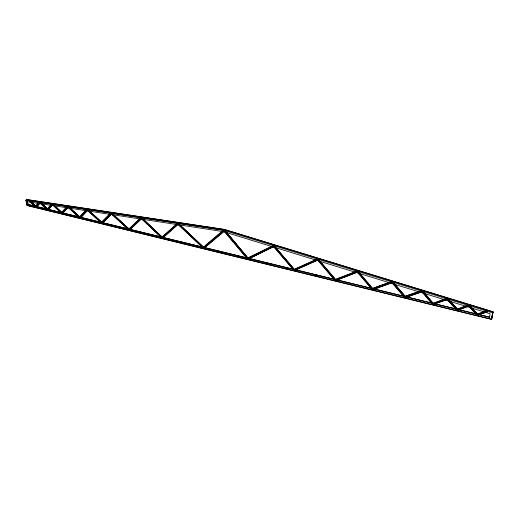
<?xml version="1.0" encoding="UTF-8"?>
<svg xmlns="http://www.w3.org/2000/svg" width="519" height="519" viewBox="0 0 519 519"><rect width="100%" height="100%" fill="white"/><g stroke="black" fill="none" stroke-linecap="round" stroke-linejoin="round"><path stroke-width="0.78" d="M487.594 310.628L487.555 311.841L486.426 310.745L487.464 311.744L477.149 315.481L468.806 306.145L457.031 310.55L447.183 299.541L432.827 304.621L421.649 291.451M487.562 310.699L487.412 311.763L486.478 310.673M489.573 317.219L27.955 204.467L489.573 317.219L490.092 313.723L223.559 231.649L27.436 201.709L28.026 204.797M491.519 319.198L492.881 311.867L224.279 229.528L27.066 199.685L26.119 200.256L27.085 205.368L491.519 319.198L492.881 311.867M491.623 319.412L493.05 311.802L224.273 229.43L26.962 199.588L25.95 200.191L26.949 205.479L491.623 319.412L493.05 311.802M448.539 299.191L447.508 298.036L457.297 309.097L469.124 304.601L477.48 313.943M457.297 309.097L450.609 301.507M420.844 290.899L422.343 290.387L433.157 303.128M422.343 290.387L405.073 296.349L392.312 281.337L372.668 288.441L357.708 270.743L335.462 279.358L317.862 258.696L294.254 269.296L273.831 245.24L247.816 257.956L225.019 230.657L203.682 248.491L178.03 224.39L162.246 238.331L141.408 218.681L129.192 230.222L111.436 213.99M405.073 296.349L419.352 291.412M392.312 281.337L393.376 282.472M372.668 288.441L389.334 282.368M62.092 212.706L52.322 203.578L61.716 212.524L67.762 205.92L79.926 217.046M67.762 205.92L61.716 212.524M68.197 206.886L62.014 213.776L52.601 204.817L47.385 210.195L39.995 202.858L35.759 207.347L29.427 201.138L30.115 200.684L35.869 206.38M63.188 212.634L67.548 207.866M63.221 212.758L67.574 207.989M30.115 200.684C29.051 202.475 29.473 198.835 29.564 201.197L30.057 200.73L35.552 206.082M35.487 206.121L39.788 201.58L47.184 208.923L39.788 201.58M36.401 206.815L39.58 203.448M36.427 206.932L40.138 203.007M101.938 222.437L87.173 208.93L79.66 216.851M80.516 217.591L87.49 210.253M80.542 217.708L87.523 210.377M47.119 208.962L52.387 203.539M48.027 209.657L52.198 205.355M48.053 209.78L52.224 205.472M111.215 212.654L101.62 222.275L111.215 212.654L128.92 228.937L141.22 217.299L162.246 237.177M111.488 213.984L101.906 223.54L87.406 210.247L79.894 218.149L68.008 207.217M103.106 222.528L111.514 214.107M247.816 257.956L225.077 230.605L224.318 230.987L247.797 259.098L273.747 246.486L294.195 270.457L317.038 260.233M129.815 229.761L141.447 218.765M68.041 207.055L79.932 217.98L87.445 210.078L101.945 223.371L111.475 213.822L129.231 230.053L141.447 218.505L162.278 238.156L178.069 224.214L203.72 248.309L224.156 230.949L223.339 230.202L203.461 247.128L177.868 222.975L162.071 236.962M224.273 229.43L223.28 230.254L247.732 259.286L273.682 246.674L294.137 270.646L317.706 260.09L335.268 280.708L357.435 272.19L372.428 289.81L392.046 282.738L404.794 297.737L421.999 291.866M224.279 229.528L223.481 230.235L26.119 200.256M223.514 230.468L203.519 247.485L177.861 223.384L162.071 237.358L141.22 217.695L128.991 229.275L111.228 213.037L101.692 222.606L87.186 209.306L79.673 217.221L67.781 206.29L61.793 212.855L52.393 203.902L47.19 209.287L39.794 201.943L35.558 206.445L29.927 200.853M177.803 223.027L203.675 247.433M87.173 208.93L101.964 222.56M27.436 201.709L28.026 204.428M254.051 255.815L259.811 253.013M263.412 251.261L266.299 249.86M249.717 258.047L252.597 256.646M254.038 255.945L272.773 246.836M296.128 269.29L299.074 267.973M306.437 264.671L307.91 264.009M310.855 262.692L313.061 261.699M296.115 269.419L302.739 266.455M304.212 265.793L308.63 263.814M310.103 263.152L316.733 260.188M344.622 276.575L346.841 275.725M337.96 279.267L343.13 277.276M344.603 276.711L351.253 274.155M354.205 273.013L356.423 272.164M336.812 279.949L356.767 272.28M460.334 308.779L462.539 307.955M458.562 309.791L467.398 306.489M477.441 314.014L486.439 310.745M486.686 311.017L477.37 314.397L469.014 305.055L457.226 309.48L447.391 298.477L433.041 303.57L422.226 290.822L405.002 296.712L392.241 281.7L372.603 288.798M390.846 281.817L392.358 281.272M377.417 287.429L379.681 286.611M377.391 287.565L387.193 284.029M373.252 289.343L390.606 283.089M478.654 314.748L485.868 312.133M433.118 303.193L447.508 298.036M434.403 303.881L445.737 299.872M408.946 295.7L411.171 294.941M407.447 296.336L411.184 295.058M406.358 297.03L421.324 291.925M25.95 200.191L223.417 230.183L492.563 312.834M39.846 207.684L44.569 208.839M47.722 209.611L50.868 210.383M62.689 213.27L65.835 214.042M67.412 214.425L72.141 215.58M82.378 218.084L84.74 218.661M88.678 219.628L93.407 220.783M109.944 224.824L114.673 225.979M131.216 230.027L133.578 230.605M137.516 231.565L140.668 232.337M152.482 235.224L154.844 235.801M173.748 240.427L176.11 241.004M180.048 241.964L182.416 242.542M195.014 245.623L197.376 246.201M216.28 250.826L218.648 251.404M222.586 252.364L224.948 252.941M237.553 256.023L239.914 256.6M243.852 257.567L246.214 258.144M250.152 259.104L252.513 259.682M265.118 262.763L267.48 263.341M271.418 264.307L273.785 264.885M286.384 267.966L288.752 268.544M313.956 274.707L316.318 275.284M111.15 212.699L129.225 229.216M67.697 205.965L79.945 217.163M143.763 219.855L161.688 236.755M62.053 213.614L52.64 204.655L47.43 210.033L40.034 202.702L35.798 207.185L29.7 201.132M42.344 204.019L47.456 209.092M31.97 202.416L35.85 206.264M472.828 309.408L476.474 313.489M470.435 307.689L476.17 314.105M451.699 303.518L452.73 304.672M455.838 308.143L456.876 309.305M448.286 300.495L456.058 309.188M320.281 261.816L331.116 274.538M333.185 276.958L334.217 278.171M318.29 260.506L334.301 279.306M276.316 248.458L294.13 269.335M423.102 292.885L431.86 303.2M394.907 284.276L405.112 296.291M395.017 285.119L398.073 288.713M393.136 283.744L403.84 296.343M372.895 289.064L357.604 271.165L335.41 279.709L317.816 259.059L294.228 269.646L273.753 245.656L247.79 258.3L224.798 230.767M358.019 272.605L371.98 289.012M226.874 232.979L232.992 240.303M234.011 241.523L247.764 258.138M27.416 201.962L27.961 204.862"/></g></svg>
